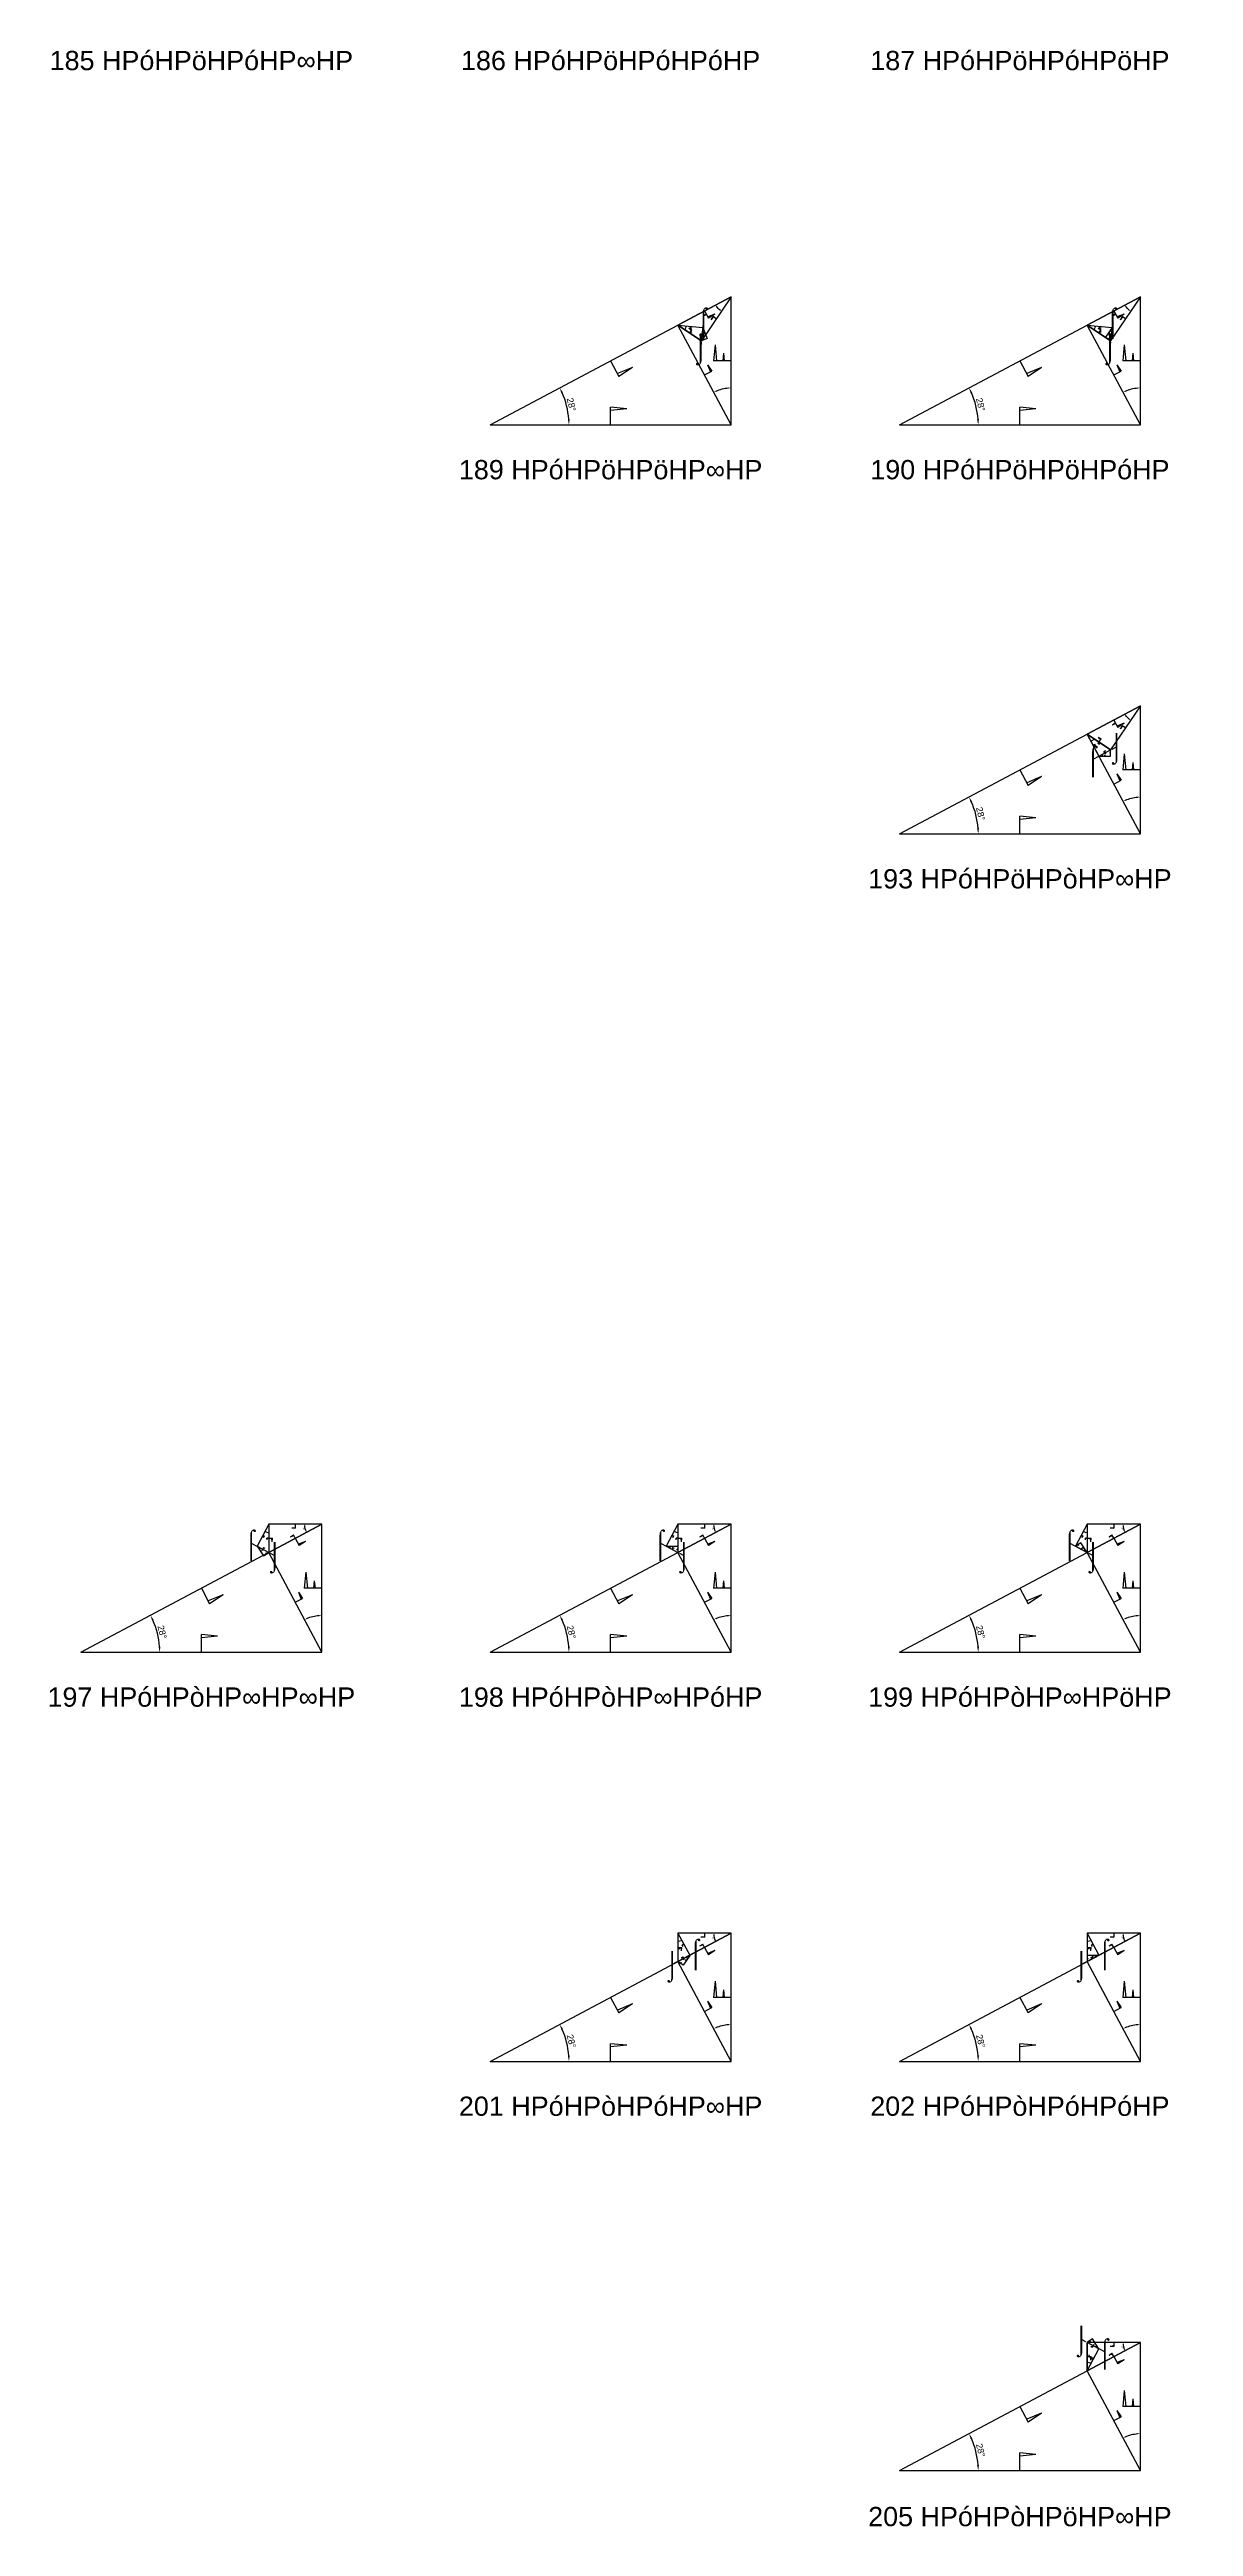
# Model space of a CAD drawing. Header units: millimetres. Extents: x 130683 to 598801, y -2841579 to 24518.
# Drawn here: x 230887 to 302111, y -1745257 to -1590983 of the extents above; entities that cross this region are included whole.
import ezdxf
from ezdxf.enums import TextEntityAlignment as Align

# ---------------------------------------------------------------- set-up
doc = ezdxf.new("R2010")
doc.units = ezdxf.units.MM
doc.header["$PDMODE"] = 35
doc.linetypes.add('DASHED', pattern=[19.05, 12.7, -6.35])
for name, color, linetype in [('BASE', 170, 'Continuous'), ('HYPOTENUSE', 20, 'Continuous'), ('PERPENDICULAR', 90, 'Continuous')]:
    doc.layers.add(name, color=color, linetype=linetype)
doc.styles.add('Arial', font='arial_0.ttf')
doc.dimstyles.new('ISO-25', dxfattribs={"dimtxt": 250, "dimasz": 100, "dimexe": 1.25, "dimexo": 0.625, "dimgap": 100, "dimtad": 1, "dimdec": 0, "dimtxsty": 'Arial', "dimcen": 2.5, "dimadec": 0, "dimazin": 0, "dimtfac": 1, "dimtdec": 0, "dimtmove": 0, "dimatfit": 3, "dimfxl": 1, "dimarcsym": 0})

# ---------------------------------------------------------------- blocks, each defined once
blk = doc.blocks.new('*D11')
at = {"color": 0, "lineweight": -2, "ltscale": 100, "transparency": 16777216}
blk.add_arc((0, 0), 4906, 4.08845, 23.91155, dxfattribs=at)
at = {"color": 0, "ltscale": 100, "transparency": 16777216}
for points in [[(4432, 1963), (4537, 2014), (4332, 2303)], [(4952, 352), (4835, 348), (4906, 0)]]:
    blk.add_solid(points, dxfattribs=at)
at = {"layer": 'Defpoints', "color": 0, "ltscale": 100, "transparency": 16777216}
for p in [(15000, 7976), (0, 0), (0, 0), (4841, 796), (15000, 0)]:
    blk.add_point(p, dxfattribs=at)
at = {"color": 0, "ltscale": 100, "transparency": 16777216, "insert": (5055, 1260), "char_height": 400, "attachment_point": 5, "rotation": 284, "style": 'Arial'}
blk.add_mtext('28°', dxfattribs=at)
blk = doc.blocks.new('SanjoyNathGeometrifyingTrigonometryFundamentalLockedSet')
at = {"color": 114, "linetype": 'DASHED', "ltscale": 100, "true_color": 0x139b48}
for p, q in [((14000, 4987.8), (13900, 3987.8)), ((14000, 4987.8), (14100, 3987.8)), ((15000, 3987.8), (13900, 3987.8))]:
    blk.add_line(p, q, dxfattribs=at)
at = {"color": 242, "linetype": 'DASHED', "ltscale": 100, "true_color": 0xcd2027}
for p, q in [((7500, 3987.8), (8016.4, 3016.6)), ((8852.4, 3574.3), (7922.5, 3193.2)), ((8852.4, 3574.3), (8016.4, 3016.6))]:
    blk.add_line(p, q, dxfattribs=at)
at = {"color": 159, "linetype": 'DASHED', "ltscale": 100, "true_color": 0x22346e}
for p, q in [((7500, 0), (7500, 1100)), ((8500, 1000), (7500, 1100)), ((8500, 1000), (7500, 900))]:
    blk.add_line(p, q, dxfattribs=at)
at = {"layer": 'BASE'}
blk.add_line((0, 0), (15000, 0), dxfattribs=at)
at = {"layer": 'HYPOTENUSE'}
blk.add_line((0, 0), (15000, 7975.6), dxfattribs=at)
at = {"layer": 'PERPENDICULAR'}
blk.add_line((15000, 0), (15000, 7975.6), dxfattribs=at)
at = {"color": 4, "ltscale": 100}
dim = blk.add_angular_dim_2l(base=(4841, 795.6), line1=((0, 0), (15000, 0)), line2=((0, 0), (15000, 7975.6)), dimstyle='ISO-25', override={"dimtxt": 400, "dimasz": 350, "dimgap": 100}, dxfattribs=at)
dim.commit()
dim.dimension.update_dxf_attribs({"geometry": '*D11', "text_midpoint": (5055.4, 1260.5)})

msp = doc.modelspace()

# ---------------------------------------------------------------- linework, layer by layer
at = {"linetype": 'DASHED', "ltscale": 70}
for p, q in [((271603, -1607893), (271430, -1609534)), ((297085, -1607893), (296913, -1609534)), ((295863, -1635188), (297320, -1634413)), ((243440, -1684008), (244897, -1684783)), ((268923, -1684008), (270380, -1684783)), ((294406, -1684008), (295863, -1684783)), ((271109, -1709491), (269651, -1710266)), ((296592, -1709491), (295134, -1710266)), ((296592, -1734378), (295134, -1733603))]:
    msp.add_line(p, q, dxfattribs=at)

# ---------------------------------------------------------------- block references
at = {"linetype": 'DASHED', "ltscale": 100}
for p, xscale, yscale, zscale, rotation in [((273322, -1606383), -0.220403548264628, 0.220403548264628, 0.220403548264628, 55.99999999999988), ((298805, -1606383), -0.220403548264628, 0.220403548264628, 0.220403548264628, 55.99999999999988), ((273322, -1614359), -0.4694715627858909, 0.4694715627858909, 0.4694715627858909, 298), ((298805, -1614359), -0.4694715627858909, 0.4694715627858909, 0.4694715627858909, 298), ((270016, -1608141), -0.103473198247352, 0.103473198247352, 0.103473198247352, 173.9999999999994), ((271559, -1608303), -0.04857772408763799, 0.04857772408763799, 0.048577724087638, 111.999999999999), ((295499, -1608141), -0.103473198247352, 0.103473198247352, 0.103473198247352, 173.9999999999994), ((297042, -1608303), 0.048577724087638, 0.048577724087638, 0.048577724087638, 235.9999999999989), ((298805, -1631866), -0.220403548264628, 0.220403548264628, 0.220403548264628, 55.99999999999988), ((298805, -1639842), -0.4694715627858909, 0.4694715627858909, 0.4694715627858909, 298), ((295499, -1633624), 0.103473198247352, 0.103473198247352, 0.103473198247352, 297.9999999999993), ((244533, -1682832), 0.10347319824735, 0.10347319824735, 0.10347319824735, 242), ((247839, -1690807), -0.4694715627858909, 0.4694715627858909, 0.4694715627858909, 298), ((247839, -1682832), 0.220403548264628, 0.220403548264628, 0.220403548264628, 180), ((270016, -1682832), 0.10347319824735, 0.10347319824735, 0.10347319824735, 242), ((273322, -1690807), -0.4694715627858909, 0.4694715627858909, 0.4694715627858909, 298), ((273322, -1682832), 0.220403548264628, 0.220403548264628, 0.220403548264628, 180), ((295499, -1682832), 0.10347319824735, 0.10347319824735, 0.10347319824735, 242), ((298805, -1690807), -0.4694715627858909, 0.4694715627858909, 0.4694715627858909, 298), ((298805, -1682832), 0.220403548264628, 0.220403548264628, 0.220403548264628, 180), ((243804, -1684202), 0.04857772408763799, 0.04857772408763799, 0.04857772408763799, 303.9999999999994), ((269287, -1684202), -0.04857772408763798, 0.04857772408763799, 0.04857772408763799, 180), ((295499, -1684589), 0.048577724087638, 0.048577724087638, 0.048577724087638, 123.9999999999994), ((270016, -1708314), -0.10347319824735, 0.10347319824735, 0.10347319824735, 118), ((273322, -1716290), -0.4694715627858909, 0.4694715627858909, 0.4694715627858909, 298), ((273322, -1708314), 0.220403548264628, 0.220403548264628, 0.220403548264628, 180), ((295499, -1708314), -0.10347319824735, 0.10347319824735, 0.10347319824735, 118), ((298805, -1716290), -0.4694715627858909, 0.4694715627858909, 0.4694715627858909, 298), ((298805, -1708314), 0.220403548264628, 0.220403548264628, 0.220403548264628, 180), ((270744, -1709685), -0.04857772408763799, 0.04857772408763799, 0.048577724087638, 56.00000000000116), ((296227, -1709685), 0.048577724087638, 0.048577724087638, 0.048577724087638, 180), ((295499, -1735555), 0.10347319824735, 0.10347319824735, 0.10347319824735, 62), ((296227, -1734185), 0.048577724087638, 0.048577724087638, 0.048577724087638, 123.9999999999994), ((298805, -1741773), -0.4694715627858909, 0.4694715627858909, 0.4694715627858909, 298), ((298805, -1733797), 0.220403548264628, 0.220403548264628, 0.220403548264628, 180)]:
    msp.add_blockref('SanjoyNathGeometrifyingTrigonometryFundamentalLockedSet', p, dxfattribs=dict(at, xscale=xscale, yscale=yscale, zscale=zscale, rotation=rotation))
at = {"linetype": 'DASHED'}
for p in [(258322, -1614359), (283805, -1614359), (283805, -1639842), (232839, -1690807), (258322, -1690807), (283805, -1690807), (258322, -1716290), (283805, -1716290), (283805, -1741773)]:
    msp.add_blockref('SanjoyNathGeometrifyingTrigonometryFundamentalLockedSet', p, dxfattribs=at)
at = {"linetype": 'DASHED', "ltscale": 100, "xscale": 0.048577724087638, "yscale": 0.048577724087638, "zscale": 0.048577724087638}
msp.add_blockref('SanjoyNathGeometrifyingTrigonometryFundamentalLockedSet', (296227, -1634994), dxfattribs=at)

# ---------------------------------------------------------------- texts
at = {"linetype": 'DASHED', "ltscale": 100, "style": 'Arial'}
for s, p in [('185 HPóHPöHPóHP∞HP', (240339, -1591667)), ('186 HPóHPöHPóHPóHP', (265822, -1591667)), ('187 HPóHPöHPóHPöHP', (291305, -1591667)), ('⌠', (271603, -1607893)), ('⌠', (297085, -1607893)), ('⌡', (271430, -1609534)), ('⌡', (296913, -1609534)), ('189 HPóHPöHPöHP∞HP', (265822, -1617150)), ('190 HPóHPöHPöHPóHP', (291305, -1617150)), ('⌡', (297320, -1634413)), ('⌠', (295863, -1635188)), ('193 HPóHPöHPòHP∞HP', (291305, -1642633)), ('⌠', (243440, -1684008)), ('⌡', (244897, -1684783)), ('⌠', (268923, -1684008)), ('⌡', (270380, -1684783)), ('⌠', (294406, -1684008)), ('⌡', (295863, -1684783)), ('197 HPóHPòHP∞HP∞HP', (240339, -1693599)), ('198 HPóHPòHP∞HPóHP', (265822, -1693599)), ('199 HPóHPòHP∞HPöHP', (291305, -1693599)), ('⌠', (271109, -1709491)), ('⌠', (296592, -1709491)), ('⌡', (269651, -1710266)), ('⌡', (295134, -1710266)), ('201 HPóHPòHPóHP∞HP', (265822, -1719081)), ('202 HPóHPòHPóHPóHP', (291305, -1719081)), ('⌡', (295134, -1733603)), ('⌠', (296592, -1734378)), ('205 HPóHPòHPöHP∞HP', (291305, -1744640))]:
    msp.add_text(s, height=1200, dxfattribs=at).set_placement(p, align=Align.MIDDLE_CENTER)

doc.saveas('drawing.dxf')
